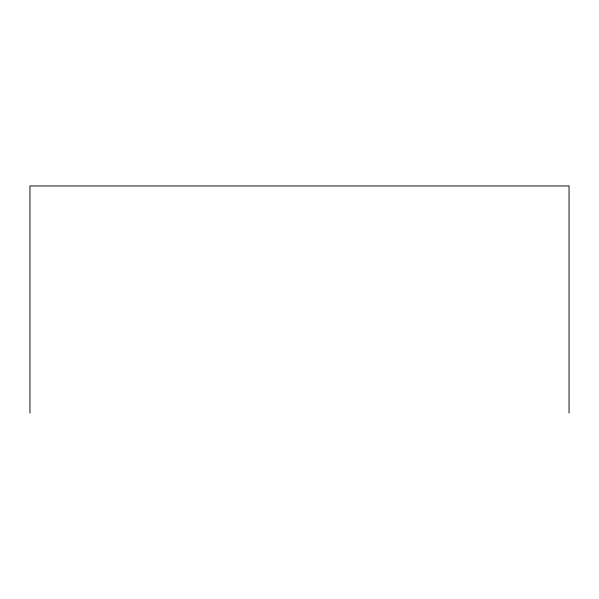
<?xml version="1.0" encoding="UTF-8"?>
<svg xmlns="http://www.w3.org/2000/svg" width="599" height="599" viewBox="0 0 599 599"><rect width="100%" height="100%" fill="white"/><g stroke="black" fill="none" stroke-linecap="round" stroke-linejoin="round"><path stroke-width="0.9" d="M569.05 413.04L569.05 185.96L29.95 185.96L29.95 413.04"/></g></svg>
